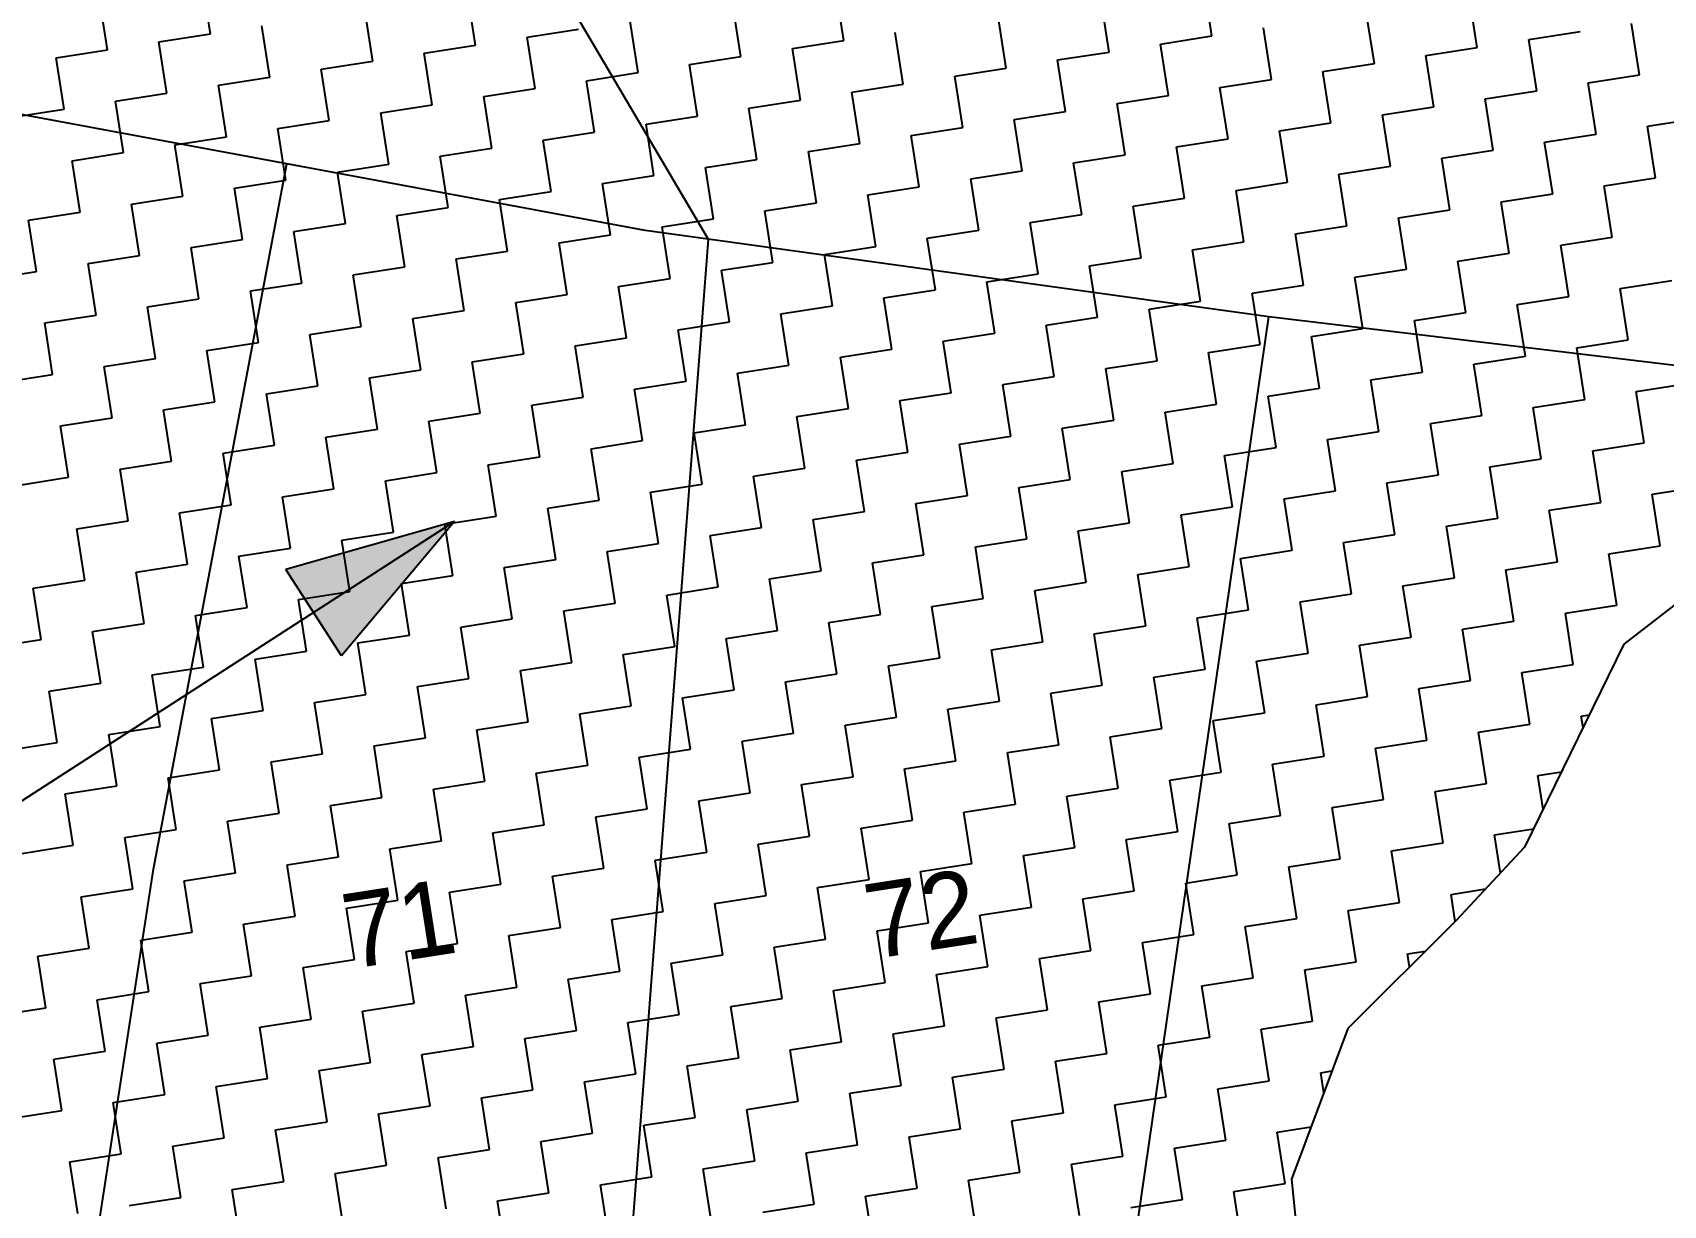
# Model space of a CAD drawing. Header units: metres. Extents: x 288488 to 290462, y 1999122 to 2001536.
# Drawn here: x 289246.1 to 289401.4, y 1999797.9 to 1999909.6 of the extents above; entities that cross this region are included whole.
import ezdxf
from ezdxf.enums import TextEntityAlignment as Align

# ---------------------------------------------------------------- set-up
doc = ezdxf.new("R2010")
doc.units = ezdxf.units.M
doc.header["$MEASUREMENT"] = 0
for name, color, linetype in [('POLY_HATCH', 12, 'Continuous'), ('POLY_PARCEL', 6, 'Continuous'), ('TEXT_PARCEL', 7, 'Continuous')]:
    doc.layers.add(name, color=color, linetype=linetype)
doc.styles.add('TEXT_MAP', font='')
doc.styles.get('TEXT_MAP').set_extended_font_data('Kruti Dev 050')

msp = doc.modelspace()

# ---------------------------------------------------------------- hatches: boundary and pattern name
h = msp.add_hatch(color=256)
h.paths.add_polyline_path([(289272.83, 1999854.37), (289275.48, 1999850.26), (289286.25, 1999863.03)])
h.paths.add_polyline_path([(289286.25, 1999863.03), (289270.18, 1999858.47), (289272.83, 1999854.37)])

# ---------------------------------------------------------------- linework, layer by layer
for p, q in [((289286.25, 1999863.03), (289205.38, 1999810.82)), ((289286.25, 1999863.03), (289270.18, 1999858.47)), ((289286.25, 1999863.03), (289275.48, 1999850.26)), ((289275.48, 1999850.26), (289270.18, 1999858.47))]:
    msp.add_line(p, q)
at = {"layer": 'POLY_HATCH', "linetype": 'Continuous'}
for p, q in [((289263.01, 1999909.52), (289262.24, 1999914.42)), ((289323.34, 1999908.87), (289322.58, 1999913.77)), ((289358.41, 1999909.31), (289357.65, 1999914.21)), ((289253.2, 1999907.99), (289252.44, 1999912.89)), ((289288.27, 1999908.43), (289287.51, 1999913.33)), ((289313.54, 1999907.34), (289312.78, 1999912.24)), ((289348.61, 1999907.78), (289347.85, 1999912.68)), ((289383.68, 1999908.22), (289382.92, 1999913.12)), ((289278.47, 1999906.9), (289277.71, 1999911.8)), ((289303.74, 1999905.82), (289302.98, 1999910.72)), ((289338.81, 1999906.25), (289338.04, 1999911.16)), ((289373.88, 1999906.69), (289373.11, 1999911.59)), ((289399.14, 1999905.61), (289398.38, 1999910.51)), ((289258.1, 1999908.75), (289263.01, 1999909.52)), ((289258.87, 1999903.85), (289258.1, 1999908.75)), ((289268.67, 1999905.38), (289267.91, 1999910.28)), ((289293.17, 1999909.19), (289298.07, 1999909.95)), ((289293.94, 1999904.29), (289293.17, 1999909.19)), ((289318.44, 1999908.1), (289323.34, 1999908.87)), ((289329.01, 1999904.73), (289328.24, 1999909.63)), ((289353.51, 1999908.54), (289358.41, 1999909.31)), ((289364.07, 1999905.17), (289363.31, 1999910.07)), ((289388.58, 1999908.98), (289393.48, 1999909.74)), ((289389.34, 1999904.08), (289388.58, 1999908.98)), ((289248.3, 1999907.23), (289253.2, 1999907.99)), ((289249.07, 1999902.33), (289248.3, 1999907.23)), ((289283.37, 1999907.67), (289288.27, 1999908.43)), ((289284.13, 1999902.76), (289283.37, 1999907.67)), ((289308.64, 1999906.58), (289313.54, 1999907.34)), ((289319.2, 1999903.2), (289318.44, 1999908.1)), ((289343.71, 1999907.02), (289348.61, 1999907.78)), ((289354.27, 1999903.64), (289353.51, 1999908.54)), ((289378.78, 1999907.46), (289383.68, 1999908.22)), ((289379.54, 1999902.56), (289378.78, 1999907.46)), ((289273.57, 1999906.14), (289278.47, 1999906.9)), ((289274.33, 1999901.24), (289273.57, 1999906.14)), ((289298.84, 1999905.05), (289303.74, 1999905.82)), ((289309.4, 1999901.68), (289308.64, 1999906.58)), ((289333.91, 1999905.49), (289338.81, 1999906.25)), ((289344.47, 1999902.12), (289343.71, 1999907.02)), ((289368.98, 1999905.93), (289373.88, 1999906.69)), ((289369.74, 1999901.03), (289368.98, 1999905.93)), ((289263.77, 1999904.61), (289268.67, 1999905.38)), ((289264.53, 1999899.71), (289263.77, 1999904.61)), ((289289.04, 1999903.53), (289293.94, 1999904.29)), ((289299.6, 1999900.15), (289298.84, 1999905.05)), ((289324.1, 1999903.97), (289329.01, 1999904.73)), ((289334.67, 1999900.59), (289333.91, 1999905.49)), ((289359.17, 1999904.4), (289364.07, 1999905.17)), ((289359.94, 1999899.5), (289359.17, 1999904.4)), ((289384.44, 1999903.32), (289389.34, 1999904.08)), ((289394.24, 1999904.84), (289399.14, 1999905.61)), ((289395.01, 1999899.94), (289394.24, 1999904.84)), ((289253.97, 1999903.09), (289258.87, 1999903.85)), ((289254.73, 1999898.19), (289253.97, 1999903.09)), ((289279.23, 1999902), (289284.13, 1999902.76)), ((289289.8, 1999898.63), (289289.04, 1999903.53)), ((289314.3, 1999902.44), (289319.2, 1999903.2)), ((289324.87, 1999899.07), (289324.1, 1999903.97)), ((289349.37, 1999902.88), (289354.27, 1999903.64)), ((289350.13, 1999897.98), (289349.37, 1999902.88)), ((289374.64, 1999901.79), (289379.54, 1999902.56)), ((289385.2, 1999898.42), (289384.44, 1999903.32)), ((289244.16, 1999901.56), (289249.07, 1999902.33)), ((289269.43, 1999900.48), (289274.33, 1999901.24)), ((289280, 1999897.1), (289279.23, 1999902)), ((289304.5, 1999900.91), (289309.4, 1999901.68)), ((289315.07, 1999897.54), (289314.3, 1999902.44)), ((289339.57, 1999901.35), (289344.47, 1999902.12)), ((289340.33, 1999896.45), (289339.57, 1999901.35)), ((289364.84, 1999900.27), (289369.74, 1999901.03)), ((289375.4, 1999896.89), (289374.64, 1999901.79)), ((289399.91, 1999900.71), (289404.81, 1999901.47)), ((289259.63, 1999898.95), (289264.53, 1999899.71)), ((289270.19, 1999895.58), (289269.43, 1999900.48)), ((289294.7, 1999899.39), (289299.6, 1999900.15)), ((289305.26, 1999896.01), (289304.5, 1999900.91)), ((289329.77, 1999899.83), (289334.67, 1999900.59)), ((289330.53, 1999894.93), (289329.77, 1999899.83)), ((289355.04, 1999898.74), (289359.94, 1999899.5)), ((289365.6, 1999895.37), (289364.84, 1999900.27)), ((289390.1, 1999899.18), (289395.01, 1999899.94)), ((289400.67, 1999895.8), (289399.91, 1999900.71)), ((289249.83, 1999897.42), (289254.73, 1999898.19)), ((289260.39, 1999894.05), (289259.63, 1999898.95)), ((289284.9, 1999897.86), (289289.8, 1999898.63)), ((289285.66, 1999892.96), (289284.9, 1999897.86)), ((289295.46, 1999894.49), (289294.7, 1999899.39)), ((289319.97, 1999898.3), (289324.87, 1999899.07)), ((289320.73, 1999893.4), (289319.97, 1999898.3)), ((289345.23, 1999897.22), (289350.13, 1999897.98)), ((289355.8, 1999893.84), (289355.04, 1999898.74)), ((289380.3, 1999897.65), (289385.2, 1999898.42)), ((289390.87, 1999894.28), (289390.1, 1999899.18)), ((289250.59, 1999892.52), (289249.83, 1999897.42)), ((289275.1, 1999896.34), (289280, 1999897.1)), ((289275.86, 1999891.44), (289275.1, 1999896.34)), ((289310.16, 1999896.78), (289315.07, 1999897.54)), ((289310.93, 1999891.88), (289310.16, 1999896.78)), ((289335.43, 1999895.69), (289340.33, 1999896.45)), ((289346, 1999892.31), (289345.23, 1999897.22)), ((289370.5, 1999896.13), (289375.4, 1999896.89)), ((289381.07, 1999892.75), (289380.3, 1999897.65)), ((289265.29, 1999894.81), (289270.19, 1999895.58)), ((289266.06, 1999889.91), (289265.29, 1999894.81)), ((289300.36, 1999895.25), (289305.26, 1999896.01)), ((289301.13, 1999890.35), (289300.36, 1999895.25)), ((289325.63, 1999894.16), (289330.53, 1999894.93)), ((289336.19, 1999890.79), (289335.43, 1999895.69)), ((289360.7, 1999894.6), (289365.6, 1999895.37)), ((289371.26, 1999891.23), (289370.5, 1999896.13)), ((289395.77, 1999895.04), (289400.67, 1999895.8)), ((289396.53, 1999890.14), (289395.77, 1999895.04)), ((289255.49, 1999893.29), (289260.39, 1999894.05)), ((289256.25, 1999888.39), (289255.49, 1999893.29)), ((289290.56, 1999893.73), (289295.46, 1999894.49)), ((289291.32, 1999888.82), (289290.56, 1999893.73)), ((289315.83, 1999892.64), (289320.73, 1999893.4)), ((289326.39, 1999889.26), (289325.63, 1999894.16)), ((289350.9, 1999893.08), (289355.8, 1999893.84)), ((289361.46, 1999889.7), (289360.7, 1999894.6)), ((289385.97, 1999893.52), (289390.87, 1999894.28)), ((289386.73, 1999888.62), (289385.97, 1999893.52)), ((289245.69, 1999891.76), (289250.59, 1999892.52)), ((289246.45, 1999886.86), (289245.69, 1999891.76)), ((289280.76, 1999892.2), (289285.66, 1999892.96)), ((289281.52, 1999887.3), (289280.76, 1999892.2)), ((289306.03, 1999891.11), (289310.93, 1999891.88)), ((289316.59, 1999887.74), (289315.83, 1999892.64)), ((289341.1, 1999891.55), (289346, 1999892.31)), ((289351.66, 1999888.18), (289350.9, 1999893.08)), ((289376.17, 1999891.99), (289381.07, 1999892.75)), ((289376.93, 1999887.09), (289376.17, 1999891.99)), ((289270.96, 1999890.67), (289275.86, 1999891.44)), ((289271.72, 1999885.77), (289270.96, 1999890.67)), ((289296.22, 1999889.59), (289301.13, 1999890.35)), ((289306.79, 1999886.21), (289306.03, 1999891.11)), ((289331.29, 1999890.03), (289336.19, 1999890.79)), ((289341.86, 1999886.65), (289341.1, 1999891.55)), ((289366.36, 1999890.47), (289371.26, 1999891.23)), ((289367.13, 1999885.56), (289366.36, 1999890.47)), ((289391.63, 1999889.38), (289396.53, 1999890.14)), ((289261.16, 1999889.15), (289266.06, 1999889.91)), ((289261.92, 1999884.25), (289261.16, 1999889.15)), ((289286.42, 1999888.06), (289291.32, 1999888.82)), ((289296.99, 1999884.69), (289296.22, 1999889.59)), ((289321.49, 1999888.5), (289326.39, 1999889.26)), ((289332.06, 1999885.13), (289331.29, 1999890.03)), ((289356.56, 1999888.94), (289361.46, 1999889.7)), ((289357.32, 1999884.04), (289356.56, 1999888.94)), ((289381.83, 1999887.85), (289386.73, 1999888.62)), ((289392.39, 1999884.48), (289391.63, 1999889.38)), ((289251.35, 1999887.62), (289256.25, 1999888.39)), ((289252.12, 1999882.72), (289251.35, 1999887.62)), ((289276.62, 1999886.54), (289281.52, 1999887.3)), ((289287.19, 1999883.16), (289286.42, 1999888.06)), ((289311.69, 1999886.98), (289316.59, 1999887.74)), ((289322.26, 1999883.6), (289321.49, 1999888.5)), ((289346.76, 1999887.41), (289351.66, 1999888.18)), ((289347.52, 1999882.51), (289346.76, 1999887.41)), ((289372.03, 1999886.33), (289376.93, 1999887.09)), ((289382.59, 1999882.95), (289381.83, 1999887.85)), ((289241.55, 1999886.1), (289246.45, 1999886.86)), ((289266.82, 1999885.01), (289271.72, 1999885.77)), ((289277.38, 1999881.64), (289276.62, 1999886.54)), ((289301.89, 1999885.45), (289306.79, 1999886.21)), ((289302.65, 1999880.55), (289301.89, 1999885.45)), ((289312.45, 1999882.07), (289311.69, 1999886.98)), ((289336.96, 1999885.89), (289341.86, 1999886.65)), ((289337.72, 1999880.99), (289336.96, 1999885.89)), ((289362.23, 1999884.8), (289367.13, 1999885.56)), ((289372.79, 1999881.43), (289372.03, 1999886.33)), ((289397.29, 1999885.24), (289402.2, 1999886)), ((289257.02, 1999883.49), (289261.92, 1999884.25)), ((289267.58, 1999880.11), (289266.82, 1999885.01)), ((289292.09, 1999883.92), (289296.99, 1999884.69)), ((289292.85, 1999879.02), (289292.09, 1999883.92)), ((289327.16, 1999884.36), (289332.06, 1999885.13)), ((289327.92, 1999879.46), (289327.16, 1999884.36)), ((289352.42, 1999883.28), (289357.32, 1999884.04)), ((289362.99, 1999879.9), (289362.23, 1999884.8)), ((289387.49, 1999883.71), (289392.39, 1999884.48)), ((289398.06, 1999880.34), (289397.29, 1999885.24)), ((289247.22, 1999881.96), (289252.12, 1999882.72)), ((289257.78, 1999878.58), (289257.02, 1999883.49)), ((289282.28, 1999882.4), (289287.19, 1999883.16)), ((289283.05, 1999877.5), (289282.28, 1999882.4)), ((289317.35, 1999882.84), (289322.26, 1999883.6)), ((289318.12, 1999877.94), (289317.35, 1999882.84)), ((289342.62, 1999881.75), (289347.52, 1999882.51)), ((289353.19, 1999878.37), (289352.42, 1999883.28)), ((289377.69, 1999882.19), (289382.59, 1999882.95)), ((289388.26, 1999878.81), (289387.49, 1999883.71)), ((289247.98, 1999877.06), (289247.22, 1999881.96)), ((289272.48, 1999880.87), (289277.38, 1999881.64)), ((289273.25, 1999875.97), (289272.48, 1999880.87)), ((289307.55, 1999881.31), (289312.45, 1999882.07)), ((289308.32, 1999876.41), (289307.55, 1999881.31)), ((289332.82, 1999880.22), (289337.72, 1999880.99)), ((289343.38, 1999876.85), (289342.62, 1999881.75)), ((289367.89, 1999880.66), (289372.79, 1999881.43)), ((289378.45, 1999877.29), (289377.69, 1999882.19)), ((289262.68, 1999879.35), (289267.58, 1999880.11)), ((289263.44, 1999874.45), (289262.68, 1999879.35)), ((289297.75, 1999879.79), (289302.65, 1999880.55)), ((289298.51, 1999874.88), (289297.75, 1999879.79)), ((289323.02, 1999878.7), (289327.92, 1999879.46)), ((289333.58, 1999875.32), (289332.82, 1999880.22)), ((289358.09, 1999879.14), (289362.99, 1999879.9)), ((289368.65, 1999875.76), (289367.89, 1999880.66)), ((289393.16, 1999879.58), (289398.06, 1999880.34)), ((289393.92, 1999874.68), (289393.16, 1999879.58)), ((289252.88, 1999877.82), (289257.78, 1999878.58)), ((289253.64, 1999872.92), (289252.88, 1999877.82)), ((289287.95, 1999878.26), (289292.85, 1999879.02)), ((289288.71, 1999873.36), (289287.95, 1999878.26)), ((289313.22, 1999877.17), (289318.12, 1999877.94)), ((289323.78, 1999873.8), (289323.02, 1999878.7)), ((289348.29, 1999877.61), (289353.19, 1999878.37)), ((289358.85, 1999874.24), (289358.09, 1999879.14)), ((289383.35, 1999878.05), (289388.26, 1999878.81)), ((289384.12, 1999873.15), (289383.35, 1999878.05)), ((289243.08, 1999876.3), (289247.98, 1999877.06)), ((289278.15, 1999876.73), (289283.05, 1999877.5)), ((289278.91, 1999871.83), (289278.15, 1999876.73)), ((289303.41, 1999875.65), (289308.32, 1999876.41)), ((289313.98, 1999872.27), (289313.22, 1999877.17)), ((289338.48, 1999876.09), (289343.38, 1999876.85)), ((289349.05, 1999872.71), (289348.29, 1999877.61)), ((289373.55, 1999876.53), (289378.45, 1999877.29)), ((289374.32, 1999871.62), (289373.55, 1999876.53)), ((289398.82, 1999875.44), (289403.72, 1999876.2)), ((289268.34, 1999875.21), (289273.25, 1999875.97)), ((289269.11, 1999870.31), (289268.34, 1999875.21)), ((289293.61, 1999874.12), (289298.51, 1999874.88)), ((289304.18, 1999870.75), (289303.41, 1999875.65)), ((289328.68, 1999874.56), (289333.58, 1999875.32)), ((289329.44, 1999869.66), (289328.68, 1999874.56)), ((289339.25, 1999871.19), (289338.48, 1999876.09)), ((289363.75, 1999875), (289368.65, 1999875.76)), ((289364.51, 1999870.1), (289363.75, 1999875)), ((289389.02, 1999873.91), (289393.92, 1999874.68)), ((289399.58, 1999870.54), (289398.82, 1999875.44)), ((289258.54, 1999873.68), (289263.44, 1999874.45)), ((289259.31, 1999868.78), (289258.54, 1999873.68)), ((289283.81, 1999872.6), (289288.71, 1999873.36)), ((289294.38, 1999869.22), (289293.61, 1999874.12)), ((289318.88, 1999873.04), (289323.78, 1999873.8)), ((289319.64, 1999868.13), (289318.88, 1999873.04)), ((289353.95, 1999873.47), (289358.85, 1999874.24)), ((289354.71, 1999868.57), (289353.95, 1999873.47)), ((289379.22, 1999872.39), (289384.12, 1999873.15)), ((289389.78, 1999869.01), (289389.02, 1999873.91)), ((289248.74, 1999872.16), (289253.64, 1999872.92)), ((289249.5, 1999867.26), (289248.74, 1999872.16)), ((289274.01, 1999871.07), (289278.91, 1999871.83)), ((289284.57, 1999867.7), (289283.81, 1999872.6)), ((289309.08, 1999871.51), (289313.98, 1999872.27)), ((289309.84, 1999866.61), (289309.08, 1999871.51)), ((289344.15, 1999871.95), (289349.05, 1999872.71)), ((289344.91, 1999867.05), (289344.15, 1999871.95)), ((289369.41, 1999870.86), (289374.32, 1999871.62)), ((289379.98, 1999867.49), (289379.22, 1999872.39)), ((289264.21, 1999869.55), (289269.11, 1999870.31)), ((289274.77, 1999866.17), (289274.01, 1999871.07)), ((289299.28, 1999869.98), (289304.18, 1999870.75)), ((289300.04, 1999865.08), (289299.28, 1999869.98)), ((289334.35, 1999870.42), (289339.25, 1999871.19)), ((289335.11, 1999865.52), (289334.35, 1999870.42)), ((289359.61, 1999869.34), (289364.51, 1999870.1)), ((289370.18, 1999865.96), (289369.41, 1999870.86)), ((289394.68, 1999869.77), (289399.58, 1999870.54)), ((289254.41, 1999868.02), (289259.31, 1999868.78)), ((289264.97, 1999864.64), (289264.21, 1999869.55)), ((289289.47, 1999868.46), (289294.38, 1999869.22)), ((289290.24, 1999863.56), (289289.47, 1999868.46)), ((289324.54, 1999868.9), (289329.44, 1999869.66)), ((289325.31, 1999864), (289324.54, 1999868.9)), ((289349.81, 1999867.81), (289354.71, 1999868.57)), ((289360.38, 1999864.43), (289359.61, 1999869.34)), ((289384.88, 1999868.25), (289389.78, 1999869.01)), ((289395.44, 1999864.87), (289394.68, 1999869.77)), ((289244.6, 1999866.49), (289249.5, 1999867.26)), ((289255.17, 1999863.12), (289254.41, 1999868.02)), ((289279.67, 1999866.93), (289284.57, 1999867.7)), ((289280.44, 1999862.03), (289279.67, 1999866.93)), ((289314.74, 1999867.37), (289319.64, 1999868.13)), ((289315.5, 1999862.47), (289314.74, 1999867.37)), ((289340.01, 1999866.28), (289344.91, 1999867.05)), ((289350.57, 1999862.91), (289349.81, 1999867.81)), ((289375.08, 1999866.72), (289379.98, 1999867.49)), ((289385.64, 1999863.35), (289384.88, 1999868.25)), ((289269.87, 1999865.41), (289274.77, 1999866.17)), ((289270.63, 1999860.51), (289269.87, 1999865.41)), ((289304.94, 1999865.85), (289309.84, 1999866.61)), ((289305.7, 1999860.94), (289304.94, 1999865.85)), ((289330.21, 1999864.76), (289335.11, 1999865.52)), ((289340.77, 1999861.38), (289340.01, 1999866.28)), ((289365.28, 1999865.2), (289370.18, 1999865.96)), ((289375.84, 1999861.82), (289375.08, 1999866.72)), ((289400.35, 1999865.64), (289405.25, 1999866.4)), ((289401.11, 1999860.74), (289400.35, 1999865.64)), ((289260.07, 1999863.88), (289264.97, 1999864.64)), ((289260.83, 1999858.98), (289260.07, 1999863.88)), ((289295.14, 1999864.32), (289300.04, 1999865.08)), ((289295.9, 1999859.42), (289295.14, 1999864.32)), ((289320.41, 1999863.23), (289325.31, 1999864)), ((289330.97, 1999859.86), (289330.21, 1999864.76)), ((289355.47, 1999863.67), (289360.38, 1999864.43)), ((289366.04, 1999860.3), (289365.28, 1999865.2)), ((289390.54, 1999864.11), (289395.44, 1999864.87)), ((289391.31, 1999859.21), (289390.54, 1999864.11)), ((289250.27, 1999862.36), (289255.17, 1999863.12)), ((289251.03, 1999857.45), (289250.27, 1999862.36)), ((289285.34, 1999862.79), (289290.24, 1999863.56)), ((289286.1, 1999857.89), (289285.34, 1999862.79)), ((289310.6, 1999861.71), (289315.5, 1999862.47)), ((289321.17, 1999858.33), (289320.41, 1999863.23)), ((289345.67, 1999862.15), (289350.57, 1999862.91)), ((289346.44, 1999857.25), (289345.67, 1999862.15)), ((289356.24, 1999858.77), (289355.47, 1999863.67)), ((289380.74, 1999862.59), (289385.64, 1999863.35)), ((289381.5, 1999857.68), (289380.74, 1999862.59)), ((289275.53, 1999861.27), (289280.44, 1999862.03)), ((289276.3, 1999856.37), (289275.53, 1999861.27)), ((289300.8, 1999860.18), (289305.7, 1999860.94)), ((289311.37, 1999856.81), (289310.6, 1999861.71)), ((289335.87, 1999860.62), (289340.77, 1999861.38)), ((289336.63, 1999855.72), (289335.87, 1999860.62)), ((289370.94, 1999861.06), (289375.84, 1999861.82)), ((289371.7, 1999856.16), (289370.94, 1999861.06)), ((289396.21, 1999859.97), (289401.11, 1999860.74)), ((289265.73, 1999859.74), (289270.63, 1999860.51)), ((289266.5, 1999854.84), (289265.73, 1999859.74)), ((289291, 1999858.66), (289295.9, 1999859.42)), ((289301.56, 1999855.28), (289300.8, 1999860.18)), ((289326.07, 1999859.1), (289330.97, 1999859.86)), ((289326.83, 1999854.19), (289326.07, 1999859.1)), ((289361.14, 1999859.53), (289366.04, 1999860.3)), ((289361.9, 1999854.63), (289361.14, 1999859.53)), ((289386.41, 1999858.45), (289391.31, 1999859.21)), ((289396.97, 1999855.07), (289396.21, 1999859.97)), ((289255.93, 1999858.22), (289260.83, 1999858.98)), ((289256.69, 1999853.32), (289255.93, 1999858.22)), ((289281.2, 1999857.13), (289286.1, 1999857.89)), ((289291.76, 1999853.76), (289291, 1999858.66)), ((289316.27, 1999857.57), (289321.17, 1999858.33)), ((289317.03, 1999852.67), (289316.27, 1999857.57)), ((289351.34, 1999858.01), (289356.24, 1999858.77)), ((289352.1, 1999853.11), (289351.34, 1999858.01)), ((289376.6, 1999856.92), (289381.5, 1999857.68)), ((289387.17, 1999853.55), (289386.41, 1999858.45)), ((289246.13, 1999856.69), (289251.03, 1999857.45)), ((289246.89, 1999851.79), (289246.13, 1999856.69)), ((289271.4, 1999855.61), (289276.3, 1999856.37)), ((289281.96, 1999852.23), (289281.2, 1999857.13)), ((289306.47, 1999856.04), (289311.37, 1999856.81)), ((289307.23, 1999851.14), (289306.47, 1999856.04)), ((289341.53, 1999856.48), (289346.44, 1999857.25)), ((289342.3, 1999851.58), (289341.53, 1999856.48)), ((289366.8, 1999855.4), (289371.7, 1999856.16)), ((289377.37, 1999852.02), (289376.6, 1999856.92)), ((289261.59, 1999854.08), (289266.5, 1999854.84)), ((289272.16, 1999850.7), (289271.4, 1999855.61)), ((289296.66, 1999854.52), (289301.56, 1999855.28)), ((289297.43, 1999849.62), (289296.66, 1999854.52)), ((289331.73, 1999854.96), (289336.63, 1999855.72)), ((289332.5, 1999850.06), (289331.73, 1999854.96)), ((289357, 1999853.87), (289361.9, 1999854.63)), ((289367.56, 1999850.49), (289366.8, 1999855.4)), ((289392.07, 1999854.31), (289396.97, 1999855.07)), ((289251.79, 1999852.55), (289256.69, 1999853.32)), ((289262.36, 1999849.18), (289261.59, 1999854.08)), ((289286.86, 1999852.99), (289291.76, 1999853.76)), ((289287.62, 1999848.09), (289286.86, 1999852.99)), ((289321.93, 1999853.43), (289326.83, 1999854.19)), ((289322.69, 1999848.53), (289321.93, 1999853.43)), ((289347.2, 1999852.34), (289352.1, 1999853.11)), ((289357.76, 1999848.97), (289357, 1999853.87)), ((289382.27, 1999852.78), (289387.17, 1999853.55)), ((289392.83, 1999849.41), (289392.07, 1999854.31)), ((289241.99, 1999851.03), (289246.89, 1999851.79)), ((289252.56, 1999847.65), (289251.79, 1999852.55)), ((289277.06, 1999851.47), (289281.96, 1999852.23)), ((289277.82, 1999846.57), (289277.06, 1999851.47)), ((289312.13, 1999851.91), (289317.03, 1999852.67)), ((289312.89, 1999847), (289312.13, 1999851.91)), ((289337.4, 1999850.82), (289342.3, 1999851.58)), ((289347.96, 1999847.44), (289347.2, 1999852.34)), ((289372.47, 1999851.26), (289377.37, 1999852.02)), ((289383.03, 1999847.88), (289382.27, 1999852.78)), ((289267.26, 1999849.94), (289272.16, 1999850.7)), ((289268.02, 1999845.04), (289267.26, 1999849.94)), ((289302.33, 1999850.38), (289307.23, 1999851.14)), ((289303.09, 1999845.48), (289302.33, 1999850.38)), ((289327.59, 1999849.29), (289332.5, 1999850.06)), ((289338.16, 1999845.92), (289337.4, 1999850.82)), ((289362.66, 1999849.73), (289367.56, 1999850.49)), ((289363.43, 1999844.83), (289362.66, 1999849.73)), ((289373.23, 1999846.36), (289372.47, 1999851.26)), ((289257.46, 1999848.42), (289262.36, 1999849.18)), ((289258.22, 1999843.51), (289257.46, 1999848.42)), ((289292.53, 1999848.85), (289297.43, 1999849.62)), ((289293.29, 1999843.95), (289292.53, 1999848.85)), ((289317.79, 1999847.77), (289322.69, 1999848.53)), ((289328.36, 1999844.39), (289327.59, 1999849.29)), ((289352.86, 1999848.21), (289357.76, 1999848.97)), ((289353.62, 1999843.31), (289352.86, 1999848.21)), ((289387.93, 1999848.65), (289392.83, 1999849.41)), ((289388.69, 1999843.74), (289387.93, 1999848.65)), ((289247.65, 1999846.89), (289252.56, 1999847.65)), ((289248.42, 1999841.99), (289247.65, 1999846.89)), ((289282.72, 1999847.33), (289287.62, 1999848.09)), ((289283.49, 1999842.43), (289282.72, 1999847.33)), ((289307.99, 1999846.24), (289312.89, 1999847)), ((289318.56, 1999842.87), (289317.79, 1999847.77)), ((289343.06, 1999846.68), (289347.96, 1999847.44)), ((289343.82, 1999841.78), (289343.06, 1999846.68)), ((289378.13, 1999847.12), (289383.03, 1999847.88)), ((289378.89, 1999842.22), (289378.13, 1999847.12)), ((289272.92, 1999845.8), (289277.82, 1999846.57)), ((289273.68, 1999840.9), (289272.92, 1999845.8)), ((289298.19, 1999844.72), (289303.09, 1999845.48)), ((289308.75, 1999841.34), (289307.99, 1999846.24)), ((289333.26, 1999845.16), (289338.16, 1999845.92)), ((289334.02, 1999840.25), (289333.26, 1999845.16)), ((289368.33, 1999845.59), (289373.23, 1999846.36)), ((289369.09, 1999840.69), (289368.33, 1999845.59)), ((289253.32, 1999842.75), (289258.22, 1999843.51)), ((289263.12, 1999844.28), (289268.02, 1999845.04)), ((289263.88, 1999839.38), (289263.12, 1999844.28)), ((289288.39, 1999843.19), (289293.29, 1999843.95)), ((289298.95, 1999839.82), (289298.19, 1999844.72)), ((289323.46, 1999843.63), (289328.36, 1999844.39)), ((289324.22, 1999838.73), (289323.46, 1999843.63)), ((289358.53, 1999844.07), (289363.43, 1999844.83)), ((289359.29, 1999839.17), (289358.53, 1999844.07)), ((289383.79, 1999842.98), (289388.69, 1999843.74)), ((289393.59, 1999844.51), (289394.35, 1999844.62)), ((289393.76, 1999843.43), (289393.59, 1999844.51)), ((289243.52, 1999841.23), (289248.42, 1999841.99)), ((289254.08, 1999837.85), (289253.32, 1999842.75)), ((289278.59, 1999841.67), (289283.49, 1999842.43)), ((289289.15, 1999838.29), (289288.39, 1999843.19)), ((289313.65, 1999842.1), (289318.56, 1999842.87)), ((289314.42, 1999837.2), (289313.65, 1999842.1)), ((289348.72, 1999842.54), (289353.62, 1999843.31)), ((289349.49, 1999837.64), (289348.72, 1999842.54)), ((289373.99, 1999841.46), (289378.89, 1999842.22)), ((289384.56, 1999838.08), (289383.79, 1999842.98)), ((289268.78, 1999840.14), (289273.68, 1999840.9)), ((289279.35, 1999836.76), (289278.59, 1999841.67)), ((289303.85, 1999840.58), (289308.75, 1999841.34)), ((289304.62, 1999835.68), (289303.85, 1999840.58)), ((289338.92, 1999841.02), (289343.82, 1999841.78)), ((289339.68, 1999836.12), (289338.92, 1999841.02)), ((289364.19, 1999839.93), (289369.09, 1999840.69)), ((289374.75, 1999836.55), (289373.99, 1999841.46)), ((289258.98, 1999838.61), (289263.88, 1999839.38)), ((289269.55, 1999835.24), (289268.78, 1999840.14)), ((289294.05, 1999839.05), (289298.95, 1999839.82)), ((289294.81, 1999834.15), (289294.05, 1999839.05)), ((289329.12, 1999839.49), (289334.02, 1999840.25)), ((289329.88, 1999834.59), (289329.12, 1999839.49)), ((289354.39, 1999838.4), (289359.29, 1999839.17)), ((289364.95, 1999835.03), (289364.19, 1999839.93)), ((289389.46, 1999838.84), (289391.69, 1999839.19)), ((289389.96, 1999835.64), (289389.46, 1999838.84)), ((289249.18, 1999837.09), (289254.08, 1999837.85)), ((289259.74, 1999833.71), (289258.98, 1999838.61)), ((289284.25, 1999837.53), (289289.15, 1999838.29)), ((289285.01, 1999832.63), (289284.25, 1999837.53)), ((289319.32, 1999837.97), (289324.22, 1999838.73)), ((289320.08, 1999833.06), (289319.32, 1999837.97)), ((289344.59, 1999836.88), (289349.49, 1999837.64)), ((289355.15, 1999833.5), (289354.39, 1999838.4)), ((289379.66, 1999837.32), (289384.56, 1999838.08)), ((289380.42, 1999832.42), (289379.66, 1999837.32)), ((289249.94, 1999832.19), (289249.18, 1999837.09)), ((289274.45, 1999836), (289279.35, 1999836.76)), ((289275.21, 1999831.1), (289274.45, 1999836)), ((289309.52, 1999836.44), (289314.42, 1999837.2)), ((289310.28, 1999831.54), (289309.52, 1999836.44)), ((289334.78, 1999835.35), (289339.68, 1999836.12)), ((289345.35, 1999831.98), (289344.59, 1999836.88)), ((289369.85, 1999835.79), (289374.75, 1999836.55)), ((289370.62, 1999830.89), (289369.85, 1999835.79)), ((289264.65, 1999834.48), (289269.55, 1999835.24)), ((289265.41, 1999829.57), (289264.65, 1999834.48)), ((289299.71, 1999834.91), (289304.62, 1999835.68)), ((289300.48, 1999830.01), (289299.71, 1999834.91)), ((289324.98, 1999833.83), (289329.88, 1999834.59)), ((289335.55, 1999830.45), (289334.78, 1999835.35)), ((289360.05, 1999834.27), (289364.95, 1999835.03)), ((289360.81, 1999829.37), (289360.05, 1999834.27)), ((289254.84, 1999832.95), (289259.74, 1999833.71)), ((289255.61, 1999828.05), (289254.84, 1999832.95)), ((289280.11, 1999831.86), (289285.01, 1999832.63)), ((289289.91, 1999833.39), (289294.81, 1999834.15)), ((289290.68, 1999828.49), (289289.91, 1999833.39)), ((289315.18, 1999832.3), (289320.08, 1999833.06)), ((289325.75, 1999828.93), (289324.98, 1999833.83)), ((289350.25, 1999832.74), (289355.15, 1999833.5)), ((289351.01, 1999827.84), (289350.25, 1999832.74)), ((289385.32, 1999833.18), (289389.04, 1999833.76)), ((289385.88, 1999829.54), (289385.32, 1999833.18)), ((289245.04, 1999831.42), (289249.94, 1999832.19)), ((289270.31, 1999830.34), (289275.21, 1999831.1)), ((289280.87, 1999826.96), (289280.11, 1999831.86)), ((289305.38, 1999830.78), (289310.28, 1999831.54)), ((289315.94, 1999827.4), (289315.18, 1999832.3)), ((289340.45, 1999831.22), (289345.35, 1999831.98)), ((289341.21, 1999826.31), (289340.45, 1999831.22)), ((289375.52, 1999831.65), (289380.42, 1999832.42)), ((289376.28, 1999826.75), (289375.52, 1999831.65)), ((289260.51, 1999828.81), (289265.41, 1999829.57)), ((289271.07, 1999825.44), (289270.31, 1999830.34)), ((289295.58, 1999829.25), (289300.48, 1999830.01)), ((289306.14, 1999825.88), (289305.38, 1999830.78)), ((289330.65, 1999829.69), (289335.55, 1999830.45)), ((289331.41, 1999824.79), (289330.65, 1999829.69)), ((289365.72, 1999830.13), (289370.62, 1999830.89)), ((289366.48, 1999825.23), (289365.72, 1999830.13)), ((289250.71, 1999827.29), (289255.61, 1999828.05)), ((289261.27, 1999823.91), (289260.51, 1999828.81)), ((289285.77, 1999827.73), (289290.68, 1999828.49)), ((289296.34, 1999824.35), (289295.58, 1999829.25)), ((289320.84, 1999828.16), (289325.75, 1999828.93)), ((289321.61, 1999823.26), (289320.84, 1999828.16)), ((289355.91, 1999828.6), (289360.81, 1999829.37)), ((289356.68, 1999823.7), (289355.91, 1999828.6)), ((289381.18, 1999827.52), (289384.47, 1999828.03)), ((289251.47, 1999822.39), (289250.71, 1999827.29)), ((289275.97, 1999826.2), (289280.87, 1999826.96)), ((289286.54, 1999822.82), (289285.77, 1999827.73)), ((289311.04, 1999826.64), (289315.94, 1999827.4)), ((289311.81, 1999821.74), (289311.04, 1999826.64)), ((289346.11, 1999827.08), (289351.01, 1999827.84)), ((289346.87, 1999822.18), (289346.11, 1999827.08)), ((289371.38, 1999825.99), (289376.28, 1999826.75)), ((289381.58, 1999824.94), (289381.18, 1999827.52)), ((289266.17, 1999824.67), (289271.07, 1999825.44)), ((289276.74, 1999821.3), (289275.97, 1999826.2)), ((289301.24, 1999825.11), (289306.14, 1999825.88)), ((289302, 1999820.21), (289301.24, 1999825.11)), ((289336.31, 1999825.55), (289341.21, 1999826.31)), ((289337.07, 1999820.65), (289336.31, 1999825.55)), ((289361.58, 1999824.46), (289366.48, 1999825.23)), ((289372.14, 1999821.09), (289371.38, 1999825.99)), ((289256.37, 1999823.15), (289261.27, 1999823.91)), ((289266.93, 1999819.77), (289266.17, 1999824.67)), ((289291.44, 1999823.59), (289296.34, 1999824.35)), ((289292.2, 1999818.69), (289291.44, 1999823.59)), ((289326.51, 1999824.03), (289331.41, 1999824.79)), ((289327.27, 1999819.13), (289326.51, 1999824.03)), ((289351.78, 1999822.94), (289356.68, 1999823.7)), ((289362.34, 1999819.56), (289361.58, 1999824.46)), ((289246.57, 1999821.62), (289251.47, 1999822.39)), ((289257.13, 1999818.25), (289256.37, 1999823.15)), ((289281.64, 1999822.06), (289286.54, 1999822.82)), ((289282.4, 1999817.16), (289281.64, 1999822.06)), ((289316.71, 1999822.5), (289321.61, 1999823.26)), ((289317.47, 1999817.6), (289316.71, 1999822.5)), ((289341.97, 1999821.41), (289346.87, 1999822.18)), ((289352.54, 1999818.04), (289351.78, 1999822.94)), ((289377.04, 1999821.85), (289378.75, 1999822.12)), ((289377.24, 1999820.61), (289377.04, 1999821.85)), ((289247.33, 1999816.72), (289246.57, 1999821.62)), ((289271.83, 1999820.54), (289276.74, 1999821.3)), ((289272.6, 1999815.64), (289271.83, 1999820.54)), ((289297.1, 1999819.45), (289302, 1999820.21)), ((289306.9, 1999820.97), (289311.81, 1999821.74)), ((289307.67, 1999816.07), (289306.9, 1999820.97)), ((289332.17, 1999819.89), (289337.07, 1999820.65)), ((289342.74, 1999816.51), (289341.97, 1999821.41)), ((289367.24, 1999820.33), (289372.14, 1999821.09)), ((289368, 1999815.43), (289367.24, 1999820.33)), ((289262.03, 1999819.01), (289266.93, 1999819.77)), ((289262.8, 1999814.11), (289262.03, 1999819.01)), ((289287.3, 1999817.92), (289292.2, 1999818.69)), ((289297.87, 1999814.55), (289297.1, 1999819.45)), ((289322.37, 1999818.36), (289327.27, 1999819.13)), ((289332.93, 1999814.99), (289332.17, 1999819.89)), ((289357.44, 1999818.8), (289362.34, 1999819.56)), ((289358.2, 1999813.9), (289357.44, 1999818.8)), ((289252.23, 1999817.48), (289257.13, 1999818.25)), ((289252.99, 1999812.58), (289252.23, 1999817.48)), ((289277.5, 1999816.4), (289282.4, 1999817.16)), ((289288.06, 1999813.02), (289287.3, 1999817.92)), ((289312.57, 1999816.84), (289317.47, 1999817.6)), ((289323.13, 1999813.46), (289322.37, 1999818.36)), ((289347.64, 1999817.28), (289352.54, 1999818.04)), ((289348.4, 1999812.37), (289347.64, 1999817.28)), ((289242.43, 1999815.96), (289247.33, 1999816.72)), ((289267.7, 1999814.87), (289272.6, 1999815.64)), ((289278.26, 1999811.5), (289277.5, 1999816.4)), ((289302.77, 1999815.31), (289307.67, 1999816.07)), ((289313.33, 1999811.94), (289312.57, 1999816.84)), ((289337.84, 1999815.75), (289342.74, 1999816.51)), ((289338.6, 1999810.85), (289337.84, 1999815.75)), ((289257.9, 1999813.35), (289262.8, 1999814.11)), ((289268.46, 1999809.97), (289267.7, 1999814.87)), ((289292.96, 1999813.79), (289297.87, 1999814.55)), ((289303.53, 1999810.41), (289302.77, 1999815.31)), ((289328.03, 1999814.22), (289332.93, 1999814.99)), ((289328.8, 1999809.32), (289328.03, 1999814.22)), ((289363.1, 1999814.66), (289368, 1999815.43)), ((289363.87, 1999809.76), (289363.1, 1999814.66)), ((289248.09, 1999811.82), (289252.99, 1999812.58)), ((289258.66, 1999808.45), (289257.9, 1999813.35)), ((289283.16, 1999812.26), (289288.06, 1999813.02)), ((289293.73, 1999808.88), (289292.96, 1999813.79)), ((289318.23, 1999812.7), (289323.13, 1999813.46)), ((289318.99, 1999807.8), (289318.23, 1999812.7)), ((289353.3, 1999813.14), (289358.2, 1999813.9)), ((289354.06, 1999808.24), (289353.3, 1999813.14)), ((289248.86, 1999806.92), (289248.09, 1999811.82)), ((289273.36, 1999810.73), (289278.26, 1999811.5)), ((289283.93, 1999807.36), (289283.16, 1999812.26)), ((289308.43, 1999811.17), (289313.33, 1999811.94)), ((289309.19, 1999806.27), (289308.43, 1999811.17)), ((289343.5, 1999811.61), (289348.4, 1999812.37)), ((289344.26, 1999806.71), (289343.5, 1999811.61)), ((289263.56, 1999809.21), (289268.46, 1999809.97)), ((289274.12, 1999805.83), (289273.36, 1999810.73)), ((289298.63, 1999809.65), (289303.53, 1999810.41)), ((289299.39, 1999804.75), (289298.63, 1999809.65)), ((289323.9, 1999808.56), (289328.8, 1999809.32)), ((289333.7, 1999810.09), (289338.6, 1999810.85)), ((289334.46, 1999805.19), (289333.7, 1999810.09)), ((289358.96, 1999809), (289363.87, 1999809.76)), ((289368.77, 1999810.52), (289369.84, 1999810.69)), ((289369.06, 1999808.62), (289368.77, 1999810.52)), ((289253.76, 1999807.68), (289258.66, 1999808.45)), ((289264.32, 1999804.31), (289263.56, 1999809.21)), ((289288.83, 1999808.12), (289293.73, 1999808.88)), ((289289.59, 1999803.22), (289288.83, 1999808.12)), ((289314.09, 1999807.03), (289318.99, 1999807.8)), ((289324.66, 1999803.66), (289323.9, 1999808.56)), ((289349.16, 1999807.47), (289354.06, 1999808.24)), ((289359.73, 1999804.1), (289358.96, 1999809)), ((289243.96, 1999806.16), (289248.86, 1999806.92)), ((289254.52, 1999802.78), (289253.76, 1999807.68)), ((289279.02, 1999806.6), (289283.93, 1999807.36)), ((289279.79, 1999801.7), (289279.02, 1999806.6)), ((289304.29, 1999805.51), (289309.19, 1999806.27)), ((289314.86, 1999802.13), (289314.09, 1999807.03)), ((289339.36, 1999805.95), (289344.26, 1999806.71)), ((289349.93, 1999802.57), (289349.16, 1999807.47)), ((289269.22, 1999805.07), (289274.12, 1999805.83)), ((289269.99, 1999800.17), (289269.22, 1999805.07)), ((289294.49, 1999803.98), (289299.39, 1999804.75)), ((289305.05, 1999800.61), (289304.29, 1999805.51)), ((289329.56, 1999804.42), (289334.46, 1999805.19)), ((289340.12, 1999801.05), (289339.36, 1999805.95)), ((289364.63, 1999804.86), (289367.85, 1999805.36)), ((289365.39, 1999799.96), (289364.63, 1999804.86)), ((289259.42, 1999803.54), (289264.32, 1999804.31)), ((289260.18, 1999798.64), (289259.42, 1999803.54)), ((289284.69, 1999802.46), (289289.59, 1999803.22)), ((289295.25, 1999799.08), (289294.49, 1999803.98)), ((289319.76, 1999802.9), (289324.66, 1999803.66)), ((289330.32, 1999799.52), (289329.56, 1999804.42)), ((289354.83, 1999803.34), (289359.73, 1999804.1)), ((289355.59, 1999798.43), (289354.83, 1999803.34)), ((289249.62, 1999802.02), (289254.52, 1999802.78)), ((289250.38, 1999797.12), (289249.62, 1999802.02)), ((289274.89, 1999800.93), (289279.79, 1999801.7)), ((289285.45, 1999797.56), (289284.69, 1999802.46)), ((289309.96, 1999801.37), (289314.86, 1999802.13)), ((289320.52, 1999798), (289319.76, 1999802.9)), ((289345.02, 1999801.81), (289349.93, 1999802.57)), ((289345.79, 1999796.91), (289345.02, 1999801.81)), ((289265.08, 1999799.41), (289269.99, 1999800.17)), ((289275.65, 1999796.03), (289274.89, 1999800.93)), ((289300.15, 1999799.85), (289305.05, 1999800.61)), ((289310.72, 1999796.47), (289309.96, 1999801.37)), ((289335.22, 1999800.28), (289340.12, 1999801.05)), ((289335.99, 1999795.38), (289335.22, 1999800.28)), ((289255.28, 1999797.88), (289260.18, 1999798.64)), ((289265.85, 1999794.51), (289265.08, 1999799.41)), ((289290.35, 1999798.32), (289295.25, 1999799.08)), ((289300.92, 1999794.94), (289300.15, 1999799.85)), ((289325.42, 1999798.76), (289330.32, 1999799.52)), ((289326.18, 1999793.86), (289325.42, 1999798.76)), ((289360.49, 1999799.2), (289365.39, 1999799.96)), ((289361.25, 1999794.3), (289360.49, 1999799.2)), ((289291.11, 1999793.42), (289290.35, 1999798.32)), ((289315.62, 1999797.23), (289320.52, 1999798)), ((289350.69, 1999797.67), (289355.59, 1999798.43))]:
    msp.add_line(p, q, dxfattribs=at)
at = {"layer": 'POLY_HATCH'}
for p, q in [((289411.67, 1999862.21), (289397.64, 1999851.36)), ((289397.64, 1999851.36), (289388.18, 1999832)), ((289388.18, 1999832), (289381.68, 1999825.03)), ((289381.68, 1999825.03), (289371.35, 1999814.75)), ((289371.35, 1999814.75), (289366, 1999800.37)), ((289366, 1999800.37), (289366.87, 1999791.3))]:
    msp.add_line(p, q, dxfattribs=at)
at = {"layer": 'POLY_PARCEL'}
for p, q in [((289244.91, 2000001.12), (289310.43, 1999889.95)), ((289270.3, 1999897.12), (289231, 1999904.43)), ((289257.59, 1999829.93), (289270.3, 1999897.12)), ((289304.42, 1999890.78), (289270.3, 1999897.12)), ((289310.43, 1999889.95), (289304.42, 1999890.78)), ((289310.43, 1999889.95), (289300.77, 1999764.44)), ((289363.83, 1999882.55), (289310.43, 1999889.95)), ((289347.21, 1999767.79), (289363.83, 1999882.55)), ((289422.57, 1999875.51), (289363.83, 1999882.55)), ((289247.13, 1999761.95), (289257.59, 1999829.93))]:
    msp.add_line(p, q, dxfattribs=at)

# ---------------------------------------------------------------- texts
at = {"layer": 'TEXT_PARCEL', "style": 'TEXT_MAP'}
for s, p in [('72', (289330.68, 1999825.72)), ('71', (289280.95, 1999824.73))]:
    msp.add_text(s, height=7.142, rotation=8.8469, dxfattribs=at).set_placement(p, align=Align.MIDDLE)

doc.saveas('drawing.dxf')
